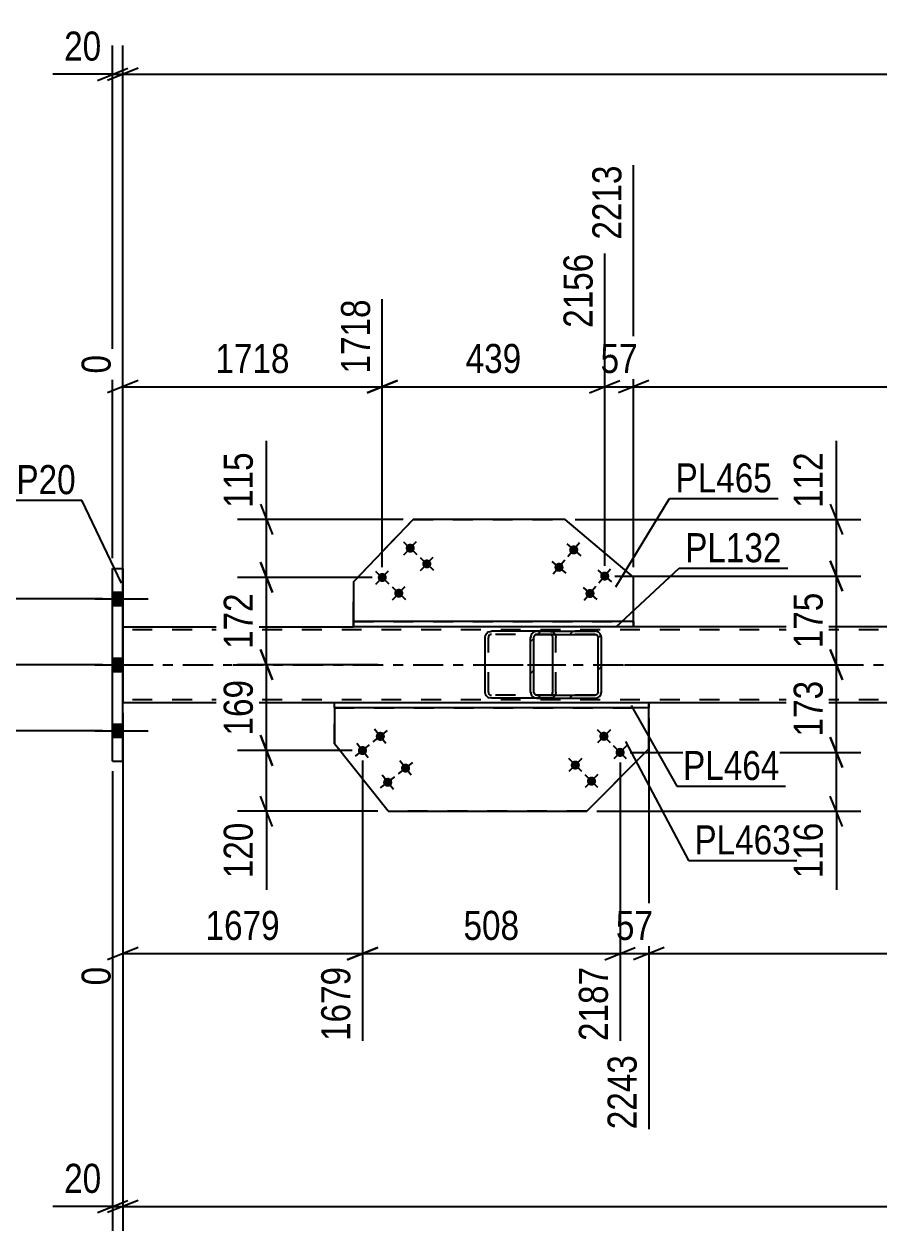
# Model space of a CAD drawing. Header units: millimetres. Extents: x 0 to 1189, y 0 to 841.
# Drawn here: x 122.8 to 207, y 292.4 to 411.3 of the extents above; entities that cross this region are included whole.
import ezdxf

# ---------------------------------------------------------------- set-up
doc = ezdxf.new("R2010")
doc.units = ezdxf.units.MM
doc.linetypes.add('DXK_LINE_DOT2', pattern=[3.9198, 1.9599, -1.9599])
doc.linetypes.add('DXK_LINE_DOT3', pattern=[5.9187, 2.979, -0.9799, 0.9799, -0.9799])
doc.styles.add('Arial Narrow', font='ARIALN.TTF', dxfattribs={"height": 0.2})

# ---------------------------------------------------------------- blocks, each defined once
blk = doc.blocks.new('Part-570348649-49682 - 49615')
at = {"color": 2, "linetype": 'Continuous'}
for p, q in [((184.36, 344.45), (153.37, 344.45)), ((153.37, 343.95), (153.37, 344.45)), ((184.36, 343.95), (153.37, 343.95)), ((184.36, 343.95), (184.36, 344.45)), ((184.36, 344.45), (184.36, 343.95))]:
    blk.add_line(p, q, dxfattribs=at)
at = {"color": 7, "linetype": 'DXK_LINE_DOT2'}
for p, q in [((153.37, 343.95), (153.37, 344.45)), ((184.36, 344.45), (184.36, 344.45)), ((184.36, 344.45), (184.36, 344.45)), ((184.36, 343.95), (184.36, 343.95)), ((184.36, 343.95), (184.36, 343.95))]:
    blk.add_line(p, q, dxfattribs=at)
blk = doc.blocks.new('Part-570348649-49623 - 49615')
at = {"linetype": 'Continuous'}
h = blk.add_hatch(dxfattribs=at)
h.set_pattern_fill('', scale=0.7, style=0, pattern_type=0)
h.set_pattern_definition([(45, (179.642, 351.1297), (-1.57154, 1.57154), [])])
h.paths.add_polyline_path([(179.69, 350.9), (179.64, 351.13), (179.5, 351.32), (179.3, 351.45), (179.06, 351.5), (173.34, 351.5), (173.1, 351.45), (172.9, 351.32), (172.76, 351.13), (172.71, 350.9), (172.71, 345.5), (172.76, 345.27), (172.9, 345.08), (173.1, 344.95), (173.34, 344.9), (179.06, 344.9), (179.3, 344.95), (179.5, 345.08), (179.64, 345.27), (179.69, 345.5)])
h.paths.add_polyline_path([(179.35, 345.39), (179.28, 345.29), (179.18, 345.22), (179.06, 345.2), (173.34, 345.2), (173.22, 345.22), (173.12, 345.29), (173.05, 345.39), (173.03, 345.5), (173.03, 350.9), (173.05, 351.01), (173.12, 351.11), (173.22, 351.18), (173.34, 351.2), (179.06, 351.2), (179.18, 351.18), (179.28, 351.11), (179.35, 351.01), (179.37, 350.9), (179.37, 345.5)])
at = {"color": 2, "linetype": 'Continuous'}
for p, q in [((168.23, 350.9), (168.28, 351.13)), ((168.23, 345.5), (168.23, 350.9)), ((168.62, 351.45), (168.86, 351.5)), ((173.34, 351.5), (168.86, 351.5)), ((172.76, 351.13), (172.71, 350.9)), ((172.71, 345.5), (172.71, 350.9)), ((173.03, 350.9), (173.05, 351.01)), ((173.03, 345.5), (173.03, 350.9)), ((173.05, 351.01), (173.12, 351.11)), ((173.34, 351.5), (173.1, 351.45)), ((173.12, 351.11), (173.22, 351.18)), ((173.22, 351.18), (173.34, 351.2)), ((173.34, 351.5), (179.06, 351.5)), ((173.34, 351.2), (179.06, 351.2)), ((174.7, 351.18), (174.57, 351.2)), ((174.8, 351.11), (174.7, 351.18)), ((174.87, 351.01), (174.8, 351.11)), ((174.89, 350.9), (174.87, 351.01)), ((174.89, 345.5), (174.89, 350.9)), ((179.3, 351.45), (179.06, 351.5)), ((179.06, 351.2), (179.18, 351.18)), ((179.18, 351.18), (179.28, 351.11)), ((179.28, 351.11), (179.35, 351.01)), ((179.35, 351.01), (179.37, 350.9)), ((179.37, 345.5), (179.37, 350.9)), ((179.69, 350.9), (179.64, 351.13)), ((179.69, 345.5), (179.69, 350.9)), ((168.28, 345.27), (168.23, 345.5)), ((168.86, 344.9), (168.62, 344.95)), ((172.71, 345.5), (172.76, 345.27)), ((173.05, 345.39), (173.03, 345.5)), ((173.12, 345.29), (173.05, 345.39)), ((173.1, 344.95), (173.34, 344.9)), ((173.22, 345.22), (173.12, 345.29)), ((173.34, 345.2), (173.22, 345.22)), ((173.34, 345.2), (179.06, 345.2)), ((174.57, 345.2), (174.7, 345.22)), ((174.7, 345.22), (174.8, 345.29)), ((174.8, 345.29), (174.87, 345.39)), ((174.87, 345.39), (174.89, 345.5)), ((179.18, 345.22), (179.06, 345.2)), ((179.06, 344.9), (179.3, 344.95)), ((179.28, 345.29), (179.18, 345.22)), ((179.35, 345.39), (179.28, 345.29)), ((179.37, 345.5), (179.35, 345.39)), ((179.64, 345.27), (179.69, 345.5)), ((173.34, 344.9), (168.86, 344.9)), ((173.34, 344.9), (179.06, 344.9))]:
    blk.add_line(p, q, dxfattribs=at)
at = {"color": 7, "linetype": 'DXK_LINE_DOT2'}
for p, q in [((168.57, 351.01), (168.55, 350.9)), ((168.55, 345.5), (168.55, 350.9)), ((168.64, 351.11), (168.57, 351.01)), ((168.74, 351.18), (168.64, 351.11)), ((168.86, 351.2), (168.74, 351.18)), ((179.06, 351.2), (168.86, 351.2)), ((179.06, 351.5), (173.34, 351.5)), ((174.57, 351.5), (174.82, 351.45)), ((175.16, 351.13), (175.21, 350.9)), ((175.21, 345.5), (175.21, 350.9)), ((168.55, 345.5), (168.57, 345.39)), ((168.57, 345.39), (168.64, 345.29)), ((168.64, 345.29), (168.74, 345.22)), ((168.74, 345.22), (168.86, 345.2)), ((179.06, 345.2), (168.86, 345.2)), ((174.82, 344.95), (174.57, 344.9)), ((175.21, 345.5), (175.16, 345.27)), ((174.57, 344.9), (173.34, 344.9)), ((174.57, 344.9), (179.06, 344.9))]:
    blk.add_line(p, q, dxfattribs=at)
at = {"color": 7, "linetype": 'DXK_LINE_DOT3'}
blk.add_line((168.46, 348.2), (176.2, 348.2), dxfattribs=at)
at = {"color": 2, "linetype": 'Continuous'}
for centre, start, end in [((168.84, 350.88), 110.9282, 155.8647), ((173.32, 350.88), 110.9291, 155.8657), ((179.08, 350.88), 24.1343, 69.0709), ((168.84, 345.52), 204.1353, 249.0718), ((173.32, 345.52), 204.1343, 249.0709), ((179.08, 345.52), 290.9291, 335.8657)]:
    blk.add_arc(centre, 0.618, start, end, dxfattribs=at)
at = {"color": 7, "linetype": 'DXK_LINE_DOT2'}
for centre, start, end in [((174.6, 350.88), 24.1353, 69.0718), ((174.6, 345.52), 290.9282, 335.8647)]:
    blk.add_arc(centre, 0.618, start, end, dxfattribs=at)
blk = doc.blocks.new('Part-570348649-49631 - 49615')
at = {"color": 2, "linetype": 'Continuous'}
for p, q in [((132.52, 351.95), (143.27, 351.95)), ((132.52, 351.9), (132.52, 351.95)), ((132.52, 351.77), (132.52, 351.9)), ((132.52, 351.58), (132.52, 351.77)), ((132.52, 351.58), (132.52, 344.82)), ((143.37, 351.95), (155.27, 351.95)), ((261.69, 351.95), (182.86, 351.95)), ((132.52, 344.63), (132.52, 344.82)), ((132.52, 344.5), (132.52, 344.63)), ((132.52, 344.45), (132.52, 344.5)), ((143.27, 344.45), (132.52, 344.45)), ((153.37, 344.45), (143.37, 344.45)), ((261.39, 344.45), (184.36, 344.45))]:
    blk.add_line(p, q, dxfattribs=at)
at = {"color": 7, "linetype": 'DXK_LINE_DOT2'}
for p, q in [((132.52, 351.95), (132.52, 351.95)), ((132.52, 351.95), (132.52, 351.9)), ((132.52, 351.9), (132.52, 351.77)), ((132.52, 351.77), (132.52, 351.58)), ((143.27, 351.65), (132.52, 351.65)), ((132.52, 351.63), (132.52, 351.65)), ((132.52, 351.63), (132.52, 351.65)), ((132.52, 351.58), (132.52, 351.63)), ((132.52, 351.46), (132.52, 351.63)), ((132.52, 344.77), (132.52, 351.58)), ((132.52, 351.56), (132.52, 351.58)), ((132.52, 351.46), (132.52, 351.56)), ((132.52, 351.46), (132.52, 344.94)), ((132.52, 351.46), (132.52, 344.94)), ((975.29, 351.65), (143.37, 351.65)), ((182.86, 351.95), (155.27, 351.95)), ((132.52, 344.94), (132.52, 344.84)), ((132.52, 344.84), (132.52, 344.94)), ((132.52, 344.84), (132.52, 344.77)), ((132.52, 344.77), (132.52, 344.84)), ((132.52, 344.77), (132.52, 344.75)), ((132.52, 344.75), (132.52, 344.77)), ((132.52, 344.77), (132.52, 344.63)), ((143.27, 344.75), (132.52, 344.75)), ((132.52, 344.63), (132.52, 344.5)), ((132.52, 344.5), (132.52, 344.45)), ((132.52, 344.45), (132.52, 344.45)), ((975.29, 344.75), (143.37, 344.75)), ((184.36, 344.45), (153.37, 344.45))]:
    blk.add_line(p, q, dxfattribs=at)
at = {"color": 7, "linetype": 'DXK_LINE_DOT3'}
for p, q in [((132.52, 348.2), (143.27, 348.2)), ((143.37, 348.2), (975.29, 348.2))]:
    blk.add_line(p, q, dxfattribs=at)
blk = doc.blocks.new('Part-570348649-49635 - 49615')
at = {"color": 2, "linetype": 'Continuous'}
for p, q in [((131.52, 357.7), (132.52, 357.7)), ((131.52, 338.7), (131.52, 357.7)), ((132.52, 338.7), (132.52, 357.7)), ((132.52, 357.7), (132.52, 351.95)), ((132.52, 338.7), (132.52, 344.45)), ((131.52, 338.7), (132.52, 338.7))]:
    blk.add_line(p, q, dxfattribs=at)
at = {"color": 7, "linetype": 'DXK_LINE_DOT2'}
for p, q in [((131.52, 338.7), (131.52, 357.7)), ((132.52, 351.95), (132.52, 344.45))]:
    blk.add_line(p, q, dxfattribs=at)
blk = doc.blocks.new('Part-570348649-49798 - 49615')
at = {"color": 2, "linetype": 'Continuous'}
for p, q in [((161.14, 362.53), (155.27, 356.39)), ((176.12, 362.53), (161.14, 362.53)), ((161.14, 362.53), (161.14, 362.53)), ((182.86, 356.83), (176.12, 362.53)), ((155.27, 356.39), (155.27, 352.45)), ((155.27, 356.39), (155.27, 356.39)), ((182.86, 352.45), (182.86, 356.83))]:
    blk.add_line(p, q, dxfattribs=at)
at = {"color": 7, "linetype": 'DXK_LINE_DOT2'}
for p, q in [((155.27, 356.39), (161.14, 362.53)), ((161.14, 362.53), (176.12, 362.53)), ((155.27, 352.45), (155.27, 356.39)), ((182.86, 352.45), (182.86, 356.83)), ((155.27, 352.45), (182.86, 352.45)), ((155.27, 352.45), (155.27, 352.45)), ((182.86, 352.45), (155.27, 352.45)), ((182.86, 352.45), (182.86, 352.45))]:
    blk.add_line(p, q, dxfattribs=at)
blk = doc.blocks.new('Bolt-570348649-49802 - 49615')
at = {"linetype": 'Continuous'}
for points in [[(132.52, 354.05), (132.52, 355.35), (131.52, 355.35), (131.52, 354.05)], [(132.52, 354.05), (132.52, 355.35), (131.52, 355.35), (131.52, 354.05)], [(132.52, 354.05), (132.52, 355.35), (131.52, 355.35), (131.52, 354.05)], [(132.52, 347.55), (132.52, 348.85), (131.52, 348.85), (131.52, 347.55)], [(132.52, 347.55), (132.52, 348.85), (131.52, 348.85), (131.52, 347.55)], [(132.52, 341.05), (132.52, 342.35), (131.52, 342.35), (131.52, 341.05)], [(132.52, 341.05), (132.52, 342.35), (131.52, 342.35), (131.52, 341.05)], [(132.52, 341.05), (132.52, 342.35), (131.52, 342.35), (131.52, 341.05)]]:
    blk.add_hatch(color=1, dxfattribs=at).paths.add_polyline_path(points)
at = {"color": 1, "linetype": 'Continuous'}
for p, q in [((129.77, 354.7), (135.02, 354.7)), ((129.77, 354.7), (135.02, 354.7)), ((129.77, 354.7), (135.02, 354.7)), ((131.52, 355.35), (132.52, 355.35)), ((131.52, 355.35), (132.52, 355.35)), ((131.52, 355.35), (132.52, 355.35)), ((131.52, 354.05), (132.52, 354.05)), ((131.52, 354.05), (132.52, 354.05)), ((131.52, 354.05), (132.52, 354.05)), ((131.52, 348.85), (132.52, 348.85)), ((131.52, 348.85), (132.52, 348.85)), ((129.77, 348.2), (135.02, 348.2)), ((129.77, 348.2), (135.02, 348.2)), ((131.52, 347.55), (132.52, 347.55)), ((131.52, 347.55), (132.52, 347.55)), ((129.77, 341.7), (135.02, 341.7)), ((129.77, 341.7), (135.02, 341.7)), ((129.77, 341.7), (135.02, 341.7)), ((131.52, 342.35), (132.52, 342.35)), ((131.52, 342.35), (132.52, 342.35)), ((131.52, 342.35), (132.52, 342.35)), ((131.52, 341.05), (132.52, 341.05)), ((131.52, 341.05), (132.52, 341.05)), ((131.52, 341.05), (132.52, 341.05))]:
    blk.add_line(p, q, dxfattribs=at)
blk = doc.blocks.new('Part-570348649-49698 - 49615')
at = {"color": 2, "linetype": 'Continuous'}
for p, q in [((155.27, 351.95), (155.27, 352.45)), ((182.86, 352.45), (155.27, 352.45)), ((182.86, 351.95), (182.86, 352.45)), ((182.86, 352.45), (182.86, 351.95)), ((182.86, 351.95), (155.27, 351.95))]:
    blk.add_line(p, q, dxfattribs=at)
at = {"color": 7, "linetype": 'DXK_LINE_DOT2'}
for p, q in [((155.27, 352.45), (155.27, 351.95)), ((155.27, 352.45), (155.27, 352.45)), ((182.86, 352.45), (182.86, 352.45)), ((182.86, 352.45), (182.86, 352.45)), ((155.27, 351.95), (155.27, 351.95)), ((182.86, 351.95), (182.86, 351.95)), ((182.86, 351.95), (182.86, 351.95))]:
    blk.add_line(p, q, dxfattribs=at)
blk = doc.blocks.new('Part-570348649-49790 - 49615')
at = {"color": 2, "linetype": 'Continuous'}
for p, q in [((153.37, 343.95), (153.37, 340.42)), ((184.36, 339.93), (184.36, 343.95)), ((158.66, 333.76), (153.37, 340.42)), ((178.24, 333.76), (184.36, 339.93)), ((184.36, 339.93), (184.36, 339.93)), ((158.66, 333.76), (178.24, 333.76)), ((178.24, 333.76), (178.24, 333.76))]:
    blk.add_line(p, q, dxfattribs=at)
at = {"color": 7, "linetype": 'DXK_LINE_DOT2'}
for p, q in [((184.36, 343.95), (153.37, 343.95)), ((153.37, 343.95), (153.37, 343.95)), ((153.37, 343.95), (184.36, 343.95)), ((153.37, 340.42), (153.37, 343.95)), ((184.36, 343.95), (184.36, 343.95)), ((184.36, 339.93), (184.36, 343.95)), ((184.36, 339.93), (178.24, 333.76)), ((178.24, 333.76), (158.66, 333.76))]:
    blk.add_line(p, q, dxfattribs=at)
blk = doc.blocks.new('Bolt-570348649-49874 - 49615')
at = {"linetype": 'Continuous'}
for points in [[(158.18, 340.79), (158.1, 340.74), (158.02, 340.71), (157.92, 340.7), (157.83, 340.7), (157.74, 340.73), (157.65, 340.77), (157.58, 340.83), (157.52, 340.91), (157.48, 340.99), (157.46, 341.08), (157.45, 341.17), (157.47, 341.27), (157.5, 341.35), (157.56, 341.43), (157.62, 341.5), (157.7, 341.55), (157.79, 341.58), (157.88, 341.6), (157.98, 341.59), (158.07, 341.57), (158.15, 341.52), (158.22, 341.46), (158.28, 341.39), (158.32, 341.3), (158.35, 341.21), (158.35, 341.12), (158.34, 341.03), (158.3, 340.94), (158.25, 340.86)], [(156.42, 339.4), (156.34, 339.34), (156.25, 339.31), (156.16, 339.3), (156.07, 339.3), (155.98, 339.33), (155.89, 339.37), (155.82, 339.43), (155.76, 339.51), (155.72, 339.59), (155.7, 339.68), (155.69, 339.78), (155.71, 339.87), (155.74, 339.96), (155.79, 340.03), (155.86, 340.1), (155.94, 340.15), (156.03, 340.18), (156.12, 340.2), (156.22, 340.19), (156.31, 340.17), (156.39, 340.12), (156.46, 340.06), (156.52, 339.99), (156.56, 339.9), (156.59, 339.81), (156.59, 339.72), (156.57, 339.63), (156.54, 339.54), (156.49, 339.46)], [(160.67, 337.66), (160.59, 337.61), (160.5, 337.58), (160.41, 337.57), (160.32, 337.57), (160.23, 337.6), (160.14, 337.64), (160.07, 337.7), (160.01, 337.77), (159.97, 337.86), (159.95, 337.95), (159.94, 338.04), (159.96, 338.14), (159.99, 338.22), (160.04, 338.3), (160.11, 338.37), (160.19, 338.42), (160.28, 338.45), (160.37, 338.46), (160.47, 338.46), (160.56, 338.43), (160.64, 338.39), (160.71, 338.33), (160.77, 338.26), (160.81, 338.17), (160.84, 338.08), (160.84, 337.99), (160.82, 337.89), (160.79, 337.81), (160.74, 337.73)], [(158.91, 336.26), (158.83, 336.21), (158.74, 336.18), (158.65, 336.17), (158.55, 336.17), (158.46, 336.2), (158.38, 336.24), (158.31, 336.3), (158.25, 336.37), (158.21, 336.46), (158.18, 336.55), (158.18, 336.64), (158.2, 336.74), (158.23, 336.82), (158.28, 336.9), (158.35, 336.97), (158.43, 337.02), (158.52, 337.05), (158.61, 337.06), (158.7, 337.06), (158.79, 337.03), (158.88, 336.99), (158.95, 336.93), (159.01, 336.86), (159.05, 336.77), (159.07, 336.68), (159.08, 336.59), (159.06, 336.49), (159.03, 336.41), (158.98, 336.33)]]:
    blk.add_hatch(color=1, dxfattribs=at).paths.add_polyline_path(points)
at = {"color": 1, "linetype": 'Continuous'}
for p, q in [((157.2, 340.59), (158.61, 341.71)), ((158.46, 340.44), (157.34, 341.85)), ((155.44, 339.19), (156.85, 340.31)), ((156.7, 339.04), (155.58, 340.45)), ((159.69, 337.45), (161.1, 338.57)), ((160.95, 337.31), (159.83, 338.72)), ((157.92, 336.06), (159.33, 337.17)), ((159.19, 335.91), (158.07, 337.32))]:
    blk.add_line(p, q, dxfattribs=at)
blk = doc.blocks.new('Bolt-570348649-49875 - 49615')
at = {"linetype": 'Continuous'}
for points in [[(179.62, 340.83), (179.56, 340.9), (179.52, 340.99), (179.49, 341.08), (179.49, 341.17), (179.5, 341.27), (179.54, 341.35), (179.59, 341.43), (179.65, 341.5), (179.73, 341.55), (179.82, 341.59), (179.91, 341.6), (180.01, 341.6), (180.1, 341.57), (180.18, 341.53), (180.25, 341.47), (180.31, 341.4), (180.36, 341.31), (180.38, 341.22), (180.39, 341.13), (180.37, 341.04), (180.34, 340.95), (180.29, 340.87), (180.22, 340.8), (180.14, 340.75), (180.05, 340.72), (179.96, 340.7), (179.87, 340.71), (179.78, 340.73), (179.69, 340.77)], [(181.22, 339.25), (181.16, 339.32), (181.11, 339.4), (181.09, 339.49), (181.08, 339.59), (181.1, 339.68), (181.13, 339.77), (181.18, 339.85), (181.25, 339.91), (181.33, 339.97), (181.42, 340), (181.51, 340.02), (181.6, 340.01), (181.69, 339.99), (181.78, 339.94), (181.85, 339.89), (181.91, 339.81), (181.95, 339.73), (181.98, 339.64), (181.98, 339.54), (181.97, 339.45), (181.94, 339.36), (181.88, 339.28), (181.82, 339.22), (181.74, 339.17), (181.65, 339.13), (181.56, 339.12), (181.46, 339.12), (181.37, 339.15), (181.29, 339.19)], [(176.8, 337.99), (176.74, 338.07), (176.7, 338.15), (176.67, 338.24), (176.67, 338.33), (176.68, 338.43), (176.72, 338.52), (176.77, 338.59), (176.83, 338.66), (176.91, 338.71), (177, 338.75), (177.09, 338.76), (177.19, 338.76), (177.28, 338.73), (177.36, 338.69), (177.44, 338.63), (177.5, 338.56), (177.54, 338.48), (177.56, 338.38), (177.57, 338.29), (177.55, 338.2), (177.52, 338.11), (177.47, 338.03), (177.4, 337.96), (177.32, 337.91), (177.24, 337.88), (177.14, 337.86), (177.05, 337.87), (176.96, 337.89), (176.87, 337.93)], [(178.4, 336.41), (178.34, 336.48), (178.3, 336.56), (178.27, 336.66), (178.27, 336.75), (178.28, 336.84), (178.31, 336.93), (178.36, 337.01), (178.43, 337.08), (178.51, 337.13), (178.6, 337.16), (178.69, 337.18), (178.78, 337.17), (178.87, 337.15), (178.96, 337.11), (179.03, 337.05), (179.09, 336.97), (179.13, 336.89), (179.16, 336.8), (179.16, 336.71), (179.15, 336.61), (179.12, 336.52), (179.07, 336.45), (179, 336.38), (178.92, 336.33), (178.83, 336.29), (178.74, 336.28), (178.65, 336.28), (178.56, 336.31), (178.47, 336.35)]]:
    blk.add_hatch(color=1, dxfattribs=at).paths.add_polyline_path(points)
at = {"color": 1, "linetype": 'Continuous'}
for p, q in [((180.58, 340.52), (179.3, 341.79)), ((180.57, 341.79), (179.3, 340.51)), ((182.17, 338.93), (180.89, 340.2)), ((182.17, 340.2), (180.9, 338.93)), ((177.76, 337.68), (176.48, 338.95)), ((177.75, 338.95), (176.48, 337.67)), ((179.35, 337.37), (178.08, 336.09)), ((179.35, 336.09), (178.08, 337.36))]:
    blk.add_line(p, q, dxfattribs=at)
blk = doc.blocks.new('Bolt-570348649-49893 - 49615')
at = {"linetype": 'Continuous'}
for points in [[(177.31, 359.24), (177.24, 359.17), (177.16, 359.12), (177.07, 359.09), (176.98, 359.08), (176.88, 359.08), (176.79, 359.11), (176.71, 359.15), (176.64, 359.22), (176.58, 359.29), (176.54, 359.37), (176.52, 359.47), (176.51, 359.56), (176.53, 359.65), (176.57, 359.74), (176.62, 359.82), (176.69, 359.88), (176.77, 359.93), (176.85, 359.96), (176.95, 359.98), (177.04, 359.97), (177.13, 359.94), (177.22, 359.9), (177.29, 359.84), (177.34, 359.76), (177.39, 359.68), (177.41, 359.59), (177.41, 359.49), (177.39, 359.4), (177.36, 359.31)], [(175.85, 357.52), (175.78, 357.45), (175.7, 357.4), (175.62, 357.37), (175.52, 357.36), (175.43, 357.37), (175.34, 357.39), (175.26, 357.44), (175.18, 357.5), (175.13, 357.57), (175.09, 357.66), (175.06, 357.75), (175.06, 357.84), (175.08, 357.94), (175.11, 358.02), (175.17, 358.1), (175.23, 358.16), (175.31, 358.21), (175.4, 358.25), (175.49, 358.26), (175.59, 358.25), (175.68, 358.23), (175.76, 358.18), (175.83, 358.12), (175.89, 358.05), (175.93, 357.96), (175.95, 357.87), (175.96, 357.78), (175.94, 357.68), (175.91, 357.6)], [(180.36, 356.65), (180.29, 356.59), (180.21, 356.54), (180.12, 356.51), (180.03, 356.49), (179.94, 356.5), (179.85, 356.53), (179.76, 356.57), (179.69, 356.63), (179.63, 356.71), (179.59, 356.79), (179.57, 356.88), (179.57, 356.98), (179.58, 357.07), (179.62, 357.16), (179.67, 357.23), (179.74, 357.3), (179.82, 357.35), (179.91, 357.38), (180, 357.39), (180.1, 357.39), (180.19, 357.36), (180.27, 357.32), (180.34, 357.25), (180.4, 357.18), (180.44, 357.1), (180.46, 357), (180.46, 356.91), (180.45, 356.82), (180.41, 356.73)], [(178.91, 354.93), (178.84, 354.87), (178.76, 354.82), (178.67, 354.79), (178.58, 354.78), (178.48, 354.78), (178.39, 354.81), (178.31, 354.85), (178.24, 354.91), (178.18, 354.99), (178.14, 355.07), (178.12, 355.16), (178.11, 355.26), (178.13, 355.35), (178.17, 355.44), (178.22, 355.52), (178.29, 355.58), (178.37, 355.63), (178.46, 355.66), (178.55, 355.68), (178.64, 355.67), (178.73, 355.64), (178.82, 355.6), (178.89, 355.54), (178.94, 355.46), (178.99, 355.38), (179.01, 355.29), (179.01, 355.19), (178.99, 355.1), (178.96, 355.01)]]:
    blk.add_hatch(color=1, dxfattribs=at).paths.add_polyline_path(points)
at = {"color": 1, "linetype": 'Continuous'}
for p, q in [((176.27, 360.11), (177.65, 358.95)), ((177.54, 360.21), (176.38, 358.84)), ((174.82, 358.39), (176.2, 357.23)), ((176.09, 358.5), (174.93, 357.12)), ((179.33, 357.52), (180.7, 356.36)), ((180.6, 357.63), (179.43, 356.26)), ((177.88, 355.81), (179.25, 354.64)), ((179.14, 355.91), (177.98, 354.54))]:
    blk.add_line(p, q, dxfattribs=at)
blk = doc.blocks.new('Bolt-570348649-49894 - 49615')
at = {"linetype": 'Continuous'}
for points in [[(161.16, 360.02, -1), (160.54, 359.37, -1)], [(162.79, 358.47, -1), (162.17, 357.82, -1)], [(158.4, 357.13, -1), (157.78, 356.48, -1)], [(160.03, 355.58, -1), (159.41, 354.93, -1)]]:
    blk.add_hatch(color=1, dxfattribs=at).paths.add_polyline_path(points)
at = {"color": 1, "linetype": 'Continuous'}
for p, q in [((160.2, 360.32), (161.5, 359.08)), ((160.23, 359.05), (161.47, 360.35)), ((161.83, 358.77), (163.13, 357.52)), ((161.86, 357.49), (163.1, 358.8)), ((157.44, 357.43), (158.74, 356.18)), ((157.47, 356.15), (158.71, 357.46)), ((159.07, 355.87), (160.37, 354.63)), ((159.1, 354.6), (160.34, 355.9))]:
    blk.add_line(p, q, dxfattribs=at)
blk = doc.blocks.new('StraightDimension-570348649-53683 - 49615')
at = {"color": 7, "linetype": 'Continuous'}
for p, q in [((184.36, 342.95), (184.36, 302.42)), ((264.22, 338.57), (264.22, 311.12)), ((185.86, 320.33), (182.86, 319.13)), ((262.72, 319.13), (265.72, 320.33)), ((184.36, 319.73), (264.22, 319.73))]:
    blk.add_line(p, q, dxfattribs=at)
at = {"color": 0}
blk.add_wipeout([(228.55, 320.48), (228.55, 324.68), (220.03, 324.68), (220.03, 320.48)], dxfattribs=at)
at = {"color": 3, "style": 'Arial Narrow'}
blk.add_text('1597', height=2.863, dxfattribs=at).set_placement((220.63, 321.08))
at = {"color": 0, "linetype": 'Continuous'}
blk.add_wipeout([(263.62, 319.03), (259.42, 319.03), (259.42, 310.52), (263.62, 310.52)], dxfattribs=at)
at = {"color": 3, "linetype": 'Continuous', "style": 'Arial Narrow'}
blk.add_text('3840', height=2.863, rotation=90.0002, dxfattribs=at).set_placement((263.02, 311.12))
blk = doc.blocks.new('StraightDimension-570348649-54213 - 49615')
at = {"color": 7, "linetype": 'Continuous'}
for p, q in [((131.52, 358.7), (131.52, 409.25)), ((132.52, 358.7), (132.52, 409.25)), ((130.02, 405.8), (133.02, 407)), ((134.02, 407), (131.02, 405.8)), ((131.52, 406.4), (125.61, 406.4)), ((131.52, 406.4), (125.61, 406.4)), ((131.52, 406.4), (132.52, 406.4))]:
    blk.add_line(p, q, dxfattribs=at)
at = {"color": 0}
blk.add_wipeout([(131, 407.15), (131, 411.35), (126.14, 411.35), (126.14, 407.15)], dxfattribs=at)
at = {"color": 3, "style": 'Arial Narrow'}
blk.add_text('20', height=2.863, dxfattribs=at).set_placement((126.74, 407.75))
blk = doc.blocks.new('StraightDimension-570348649-50129 - 49615')
at = {"color": 7, "linetype": 'Continuous'}
for p, q in [((120.92, 354.7), (120.92, 362.43)), ((120.92, 354.7), (120.92, 362.43)), ((120.32, 356.2), (121.52, 353.2)), ((130.52, 354.7), (118.07, 354.7)), ((120.92, 348.2), (120.92, 354.7)), ((121.52, 346.7), (120.32, 349.7)), ((130.52, 348.2), (118.07, 348.2))]:
    blk.add_line(p, q, dxfattribs=at)
at = {"color": 0}
blk.add_wipeout([(120.17, 361.91), (115.97, 361.91), (115.97, 355.23), (120.17, 355.23)], dxfattribs=at)
at = {"color": 3, "style": 'Arial Narrow'}
blk.add_text('130', height=2.863, rotation=90.0002, dxfattribs=at).set_placement((119.57, 355.83))
blk = doc.blocks.new('StraightDimension-570348649-50130 - 49615')
at = {"color": 7, "linetype": 'Continuous'}
for p, q in [((120.32, 349.7), (121.52, 346.7)), ((130.52, 348.2), (118.07, 348.2)), ((120.92, 341.7), (120.92, 348.2)), ((121.52, 340.2), (120.32, 343.2)), ((130.52, 341.7), (118.07, 341.7)), ((120.92, 341.7), (120.92, 333.97)), ((120.92, 341.7), (120.92, 333.97))]:
    blk.add_line(p, q, dxfattribs=at)
at = {"color": 0}
blk.add_wipeout([(120.17, 341.18), (115.97, 341.18), (115.97, 334.49), (120.17, 334.49)], dxfattribs=at)
at = {"color": 3, "style": 'Arial Narrow'}
blk.add_text('130', height=2.863, rotation=90.0002, dxfattribs=at).set_placement((119.57, 335.09))
blk = doc.blocks.new('StraightDimension-570348649-64441 - 49615')
at = {"color": 7, "linetype": 'Continuous'}
for p, q in [((202.25, 358.44), (203.45, 355.44)), ((181.02, 356.94), (205.25, 356.94)), ((202.85, 348.2), (202.85, 356.94)), ((203.45, 346.7), (202.25, 349.7)), ((181.97, 348.2), (205.25, 348.2))]:
    blk.add_line(p, q, dxfattribs=at)
at = {"color": 0}
blk.add_wipeout([(202.1, 355.91), (197.9, 355.91), (197.9, 349.23), (202.1, 349.23)], dxfattribs=at)
at = {"color": 3, "style": 'Arial Narrow'}
blk.add_text('175', height=2.863, rotation=90.0002, dxfattribs=at).set_placement((201.5, 349.83))
blk = doc.blocks.new('StraightDimension-570348649-51370 - 49615')
at = {"color": 7, "linetype": 'Continuous'}
for p, q in [((182.86, 357.83), (182.86, 397.43)), ((184.36, 376.21), (181.36, 375.01)), ((182.86, 375.61), (264.54, 375.61))]:
    blk.add_line(p, q, dxfattribs=at)
blk = doc.blocks.new('StraightDimension-570348649-51371 - 49615')
at = {"color": 7, "linetype": 'Continuous'}
for p, q in [((182.86, 357.83), (182.86, 397.43)), ((180.02, 357.94), (180.02, 388.73)), ((178.52, 375.01), (181.52, 376.21)), ((184.36, 376.21), (181.36, 375.01)), ((180.02, 375.61), (182.86, 375.61))]:
    blk.add_line(p, q, dxfattribs=at)
at = {"color": 0, "linetype": 'Continuous'}
blk.add_wipeout([(182.26, 398.03), (178.06, 398.03), (178.06, 389.51), (182.26, 389.51)], dxfattribs=at)
at = {"color": 3, "linetype": 'Continuous', "style": 'Arial Narrow'}
blk.add_text('2213', height=2.863, rotation=90.0002, dxfattribs=at).set_placement((181.66, 390.11))
at = {"color": 0}
blk.add_wipeout([(183.87, 376.36), (183.87, 380.56), (179.01, 380.56), (179.01, 376.36)], dxfattribs=at)
at = {"color": 3, "style": 'Arial Narrow'}
blk.add_text('57', height=2.863, dxfattribs=at).set_placement((179.61, 376.96))
blk = doc.blocks.new('StraightDimension-570348649-51372 - 49615')
at = {"color": 7, "linetype": 'Continuous'}
for p, q in [((180.02, 357.94), (180.02, 388.73)), ((158.09, 357.81), (158.09, 384.23)), ((159.59, 376.21), (156.59, 375.01)), ((178.52, 375.01), (181.52, 376.21)), ((158.09, 375.61), (180.02, 375.61))]:
    blk.add_line(p, q, dxfattribs=at)
at = {"color": 0, "linetype": 'Continuous'}
blk.add_wipeout([(179.42, 389.33), (175.22, 389.33), (175.22, 380.81), (179.42, 380.81)], dxfattribs=at)
at = {"color": 0}
blk.add_wipeout([(172.4, 376.36), (172.4, 380.56), (165.71, 380.56), (165.71, 376.36)], dxfattribs=at)
at = {"color": 3, "linetype": 'Continuous', "style": 'Arial Narrow'}
blk.add_text('2156', height=2.863, rotation=90.0002, dxfattribs=at).set_placement((178.82, 381.41))
at = {"color": 3, "style": 'Arial Narrow'}
blk.add_text('439', height=2.863, dxfattribs=at).set_placement((166.31, 376.96))
blk = doc.blocks.new('StraightDimension-570348649-51373 - 49615')
at = {"color": 7, "linetype": 'Continuous'}
for p, q in [((158.09, 357.81), (158.09, 384.23)), ((132.52, 352.95), (132.52, 378.74)), ((134.02, 376.21), (131.02, 375.01)), ((156.59, 375.01), (159.59, 376.21)), ((132.52, 375.61), (158.09, 375.61))]:
    blk.add_line(p, q, dxfattribs=at)
at = {"color": 0}
blk.add_wipeout([(149.56, 376.36), (149.56, 380.56), (141.05, 380.56), (141.05, 376.36)], dxfattribs=at)
at = {"color": 3, "style": 'Arial Narrow'}
blk.add_text('1718', height=2.863, dxfattribs=at).set_placement((141.65, 376.96))
at = {"color": 0, "linetype": 'Continuous'}
for points in [[(157.49, 384.83), (153.29, 384.83), (153.29, 376.31), (157.49, 376.31)], [(131.92, 379.34), (127.72, 379.34), (127.72, 376.31), (131.92, 376.31)]]:
    blk.add_wipeout(points, dxfattribs=at)
at = {"color": 3, "linetype": 'Continuous', "style": 'Arial Narrow'}
for s, height, p in [('1718', 2.863, (156.89, 376.91)), ('0', 2.86, (131.32, 376.91))]:
    blk.add_text(s, height=height, rotation=90.0002, dxfattribs=at).set_placement(p)
blk = doc.blocks.new('StraightDimension-570348649-63482 - 49615')
at = {"color": 7, "linetype": 'Continuous'}
for p, q in [((146.08, 341.25), (147.28, 338.25)), ((155.14, 339.75), (143.83, 339.75)), ((146.68, 333.76), (146.68, 339.75)), ((147.28, 332.26), (146.08, 335.26)), ((157.66, 333.76), (143.83, 333.76)), ((146.68, 333.76), (146.68, 326.03)), ((146.68, 333.76), (146.68, 326.03))]:
    blk.add_line(p, q, dxfattribs=at)
at = {"color": 0}
blk.add_wipeout([(145.93, 333.24), (141.73, 333.24), (141.73, 326.56), (145.93, 326.56)], dxfattribs=at)
at = {"color": 3, "style": 'Arial Narrow'}
blk.add_text('120', height=2.863, rotation=90.0002, dxfattribs=at).set_placement((145.33, 327.16))
blk = doc.blocks.new('StraightDimension-570348649-53684 - 49615')
at = {"color": 7, "linetype": 'Continuous'}
for p, q in [((184.36, 342.95), (184.36, 302.42)), ((181.53, 338.57), (181.53, 311.12)), ((180.03, 319.13), (183.03, 320.33)), ((185.86, 320.33), (182.86, 319.13)), ((181.53, 319.73), (184.36, 319.73))]:
    blk.add_line(p, q, dxfattribs=at)
at = {"color": 0, "linetype": 'Continuous'}
blk.add_wipeout([(183.76, 310.33), (179.56, 310.33), (179.56, 301.82), (183.76, 301.82)], dxfattribs=at)
at = {"color": 3, "linetype": 'Continuous', "style": 'Arial Narrow'}
blk.add_text('2243', height=2.863, rotation=90.0002, dxfattribs=at).set_placement((183.16, 302.42))
at = {"color": 0}
blk.add_wipeout([(185.38, 320.48), (185.38, 324.68), (180.52, 324.68), (180.52, 320.48)], dxfattribs=at)
at = {"color": 3, "style": 'Arial Narrow'}
blk.add_text('57', height=2.863, dxfattribs=at).set_placement((181.12, 321.08))
blk = doc.blocks.new('StraightDimension-570348649-53685 - 49615')
at = {"color": 7, "linetype": 'Continuous'}
for p, q in [((156.14, 338.75), (156.14, 311.12)), ((181.53, 338.57), (181.53, 311.12)), ((157.64, 320.33), (154.64, 319.13)), ((180.03, 319.13), (183.03, 320.33)), ((156.14, 319.73), (181.53, 319.73))]:
    blk.add_line(p, q, dxfattribs=at)
at = {"color": 0}
blk.add_wipeout([(172.18, 320.48), (172.18, 324.68), (165.5, 324.68), (165.5, 320.48)], dxfattribs=at)
at = {"color": 3, "style": 'Arial Narrow'}
blk.add_text('508', height=2.863, dxfattribs=at).set_placement((166.1, 321.08))
at = {"color": 0, "linetype": 'Continuous'}
blk.add_wipeout([(180.93, 319.03), (176.73, 319.03), (176.73, 310.52), (180.93, 310.52)], dxfattribs=at)
at = {"color": 3, "linetype": 'Continuous', "style": 'Arial Narrow'}
blk.add_text('2187', height=2.863, rotation=90.0002, dxfattribs=at).set_placement((180.33, 311.12))
blk = doc.blocks.new('StraightDimension-570348649-53686 - 49615')
at = {"color": 7, "linetype": 'Continuous'}
for p, q in [((132.52, 343.45), (132.52, 316.6)), ((156.14, 338.75), (156.14, 311.12)), ((134.02, 320.33), (131.02, 319.13)), ((154.64, 319.13), (157.64, 320.33)), ((132.52, 319.73), (156.14, 319.73))]:
    blk.add_line(p, q, dxfattribs=at)
at = {"color": 0}
blk.add_wipeout([(148.59, 320.48), (148.59, 324.68), (140.08, 324.68), (140.08, 320.48)], dxfattribs=at)
at = {"color": 3, "style": 'Arial Narrow'}
blk.add_text('1679', height=2.863, dxfattribs=at).set_placement((140.68, 321.08))
at = {"color": 0, "linetype": 'Continuous'}
for points in [[(131.92, 319.03), (127.72, 319.03), (127.72, 316), (131.92, 316)], [(155.54, 319.03), (151.34, 319.03), (151.34, 310.52), (155.54, 310.52)]]:
    blk.add_wipeout(points, dxfattribs=at)
at = {"color": 3, "linetype": 'Continuous', "style": 'Arial Narrow'}
for s, height, p in [('0', 2.86, (131.32, 316.6)), ('1679', 2.863, (154.94, 311.12))]:
    blk.add_text(s, height=height, rotation=90.0002, dxfattribs=at).set_placement(p)
blk = doc.blocks.new('StraightDimension-570348649-54212 - 49615')
at = {"color": 7, "linetype": 'Continuous'}
for p, q in [((132.52, 358.7), (132.52, 409.25)), ((134.02, 407), (131.02, 405.8)), ((132.52, 406.4), (986.15, 406.4))]:
    blk.add_line(p, q, dxfattribs=at)
blk = doc.blocks.new('StraightDimension-570348649-54243 - 49615')
at = {"color": 7, "linetype": 'Continuous'}
for p, q in [((132.52, 337.7), (132.52, 292.4)), ((134.02, 295.4), (131.02, 294.2)), ((132.52, 294.8), (986.15, 294.8))]:
    blk.add_line(p, q, dxfattribs=at)
blk = doc.blocks.new('StraightDimension-570348649-54244 - 49615')
at = {"color": 7, "linetype": 'Continuous'}
for p, q in [((131.52, 337.7), (131.52, 292.4)), ((132.52, 337.7), (132.52, 292.4)), ((130.02, 294.2), (133.02, 295.4)), ((134.02, 295.4), (131.02, 294.2)), ((131.52, 294.8), (125.61, 294.8)), ((131.52, 294.8), (125.61, 294.8)), ((131.52, 294.8), (132.52, 294.8))]:
    blk.add_line(p, q, dxfattribs=at)
at = {"color": 0}
blk.add_wipeout([(131, 295.55), (131, 299.75), (126.14, 299.75), (126.14, 295.55)], dxfattribs=at)
at = {"color": 3, "style": 'Arial Narrow'}
blk.add_text('20', height=2.863, dxfattribs=at).set_placement((126.74, 296.15))
blk = doc.blocks.new('StraightDimension-570348649-63479 - 49615')
at = {"color": 7, "linetype": 'Continuous'}
for p, q in [((146.68, 362.53), (146.68, 370.27)), ((146.68, 362.53), (146.68, 370.27)), ((146.08, 364.03), (147.28, 361.03)), ((160.14, 362.53), (143.83, 362.53)), ((146.68, 356.81), (146.68, 362.53)), ((147.28, 355.31), (146.08, 358.31)), ((157.09, 356.81), (143.83, 356.81))]:
    blk.add_line(p, q, dxfattribs=at)
at = {"color": 0}
blk.add_wipeout([(145.93, 369.74), (141.73, 369.74), (141.73, 363.06), (145.93, 363.06)], dxfattribs=at)
at = {"color": 3, "style": 'Arial Narrow'}
blk.add_text('115', height=2.863, rotation=90.0002, dxfattribs=at).set_placement((145.33, 363.66))
blk = doc.blocks.new('StraightDimension-570348649-63480 - 49615')
at = {"color": 7, "linetype": 'Continuous'}
for p, q in [((146.08, 358.31), (147.28, 355.31)), ((157.09, 356.81), (143.83, 356.81)), ((146.68, 348.2), (146.68, 356.81)), ((147.28, 346.7), (146.08, 349.7)), ((157.66, 348.2), (143.83, 348.2))]:
    blk.add_line(p, q, dxfattribs=at)
at = {"color": 0}
blk.add_wipeout([(145.93, 355.85), (141.73, 355.85), (141.73, 349.16), (145.93, 349.16)], dxfattribs=at)
at = {"color": 3, "style": 'Arial Narrow'}
blk.add_text('172', height=2.863, rotation=90.0002, dxfattribs=at).set_placement((145.33, 349.76))
blk = doc.blocks.new('StraightDimension-570348649-63481 - 49615')
at = {"color": 7, "linetype": 'Continuous'}
for p, q in [((146.08, 349.7), (147.28, 346.7)), ((157.66, 348.2), (143.83, 348.2)), ((146.68, 339.75), (146.68, 348.2)), ((147.28, 338.25), (146.08, 341.25)), ((155.14, 339.75), (143.83, 339.75))]:
    blk.add_line(p, q, dxfattribs=at)
at = {"color": 0}
blk.add_wipeout([(145.93, 347.32), (141.73, 347.32), (141.73, 340.63), (145.93, 340.63)], dxfattribs=at)
at = {"color": 3, "style": 'Arial Narrow'}
blk.add_text('169', height=2.863, rotation=90.0002, dxfattribs=at).set_placement((145.33, 341.23))
blk = doc.blocks.new('StraightDimension-570348649-64440 - 49615')
at = {"color": 7, "linetype": 'Continuous'}
for p, q in [((202.85, 362.53), (202.85, 370.27)), ((202.85, 362.53), (202.85, 370.27)), ((202.25, 364.03), (203.45, 361.03)), ((177.12, 362.53), (205.25, 362.53)), ((202.85, 356.94), (202.85, 362.53)), ((203.45, 355.44), (202.25, 358.44)), ((181.02, 356.94), (205.25, 356.94))]:
    blk.add_line(p, q, dxfattribs=at)
at = {"color": 0}
blk.add_wipeout([(202.1, 369.74), (197.9, 369.74), (197.9, 363.06), (202.1, 363.06)], dxfattribs=at)
at = {"color": 3, "style": 'Arial Narrow'}
blk.add_text('112', height=2.863, rotation=90.0002, dxfattribs=at).set_placement((201.5, 363.66))
blk = doc.blocks.new('StraightDimension-570348649-64442 - 49615')
at = {"color": 7, "linetype": 'Continuous'}
for p, q in [((202.25, 349.7), (203.45, 346.7)), ((181.97, 348.2), (205.25, 348.2)), ((202.85, 339.57), (202.85, 348.2)), ((203.45, 338.07), (202.25, 341.07)), ((182.53, 339.57), (205.25, 339.57))]:
    blk.add_line(p, q, dxfattribs=at)
at = {"color": 0}
blk.add_wipeout([(202.1, 347.23), (197.9, 347.23), (197.9, 340.54), (202.1, 340.54)], dxfattribs=at)
at = {"color": 3, "style": 'Arial Narrow'}
blk.add_text('173', height=2.863, rotation=90.0002, dxfattribs=at).set_placement((201.5, 341.14))
blk = doc.blocks.new('StraightDimension-570348649-64443 - 49615')
at = {"color": 7, "linetype": 'Continuous'}
for p, q in [((202.25, 341.07), (203.45, 338.07)), ((182.53, 339.57), (205.25, 339.57)), ((202.85, 333.76), (202.85, 339.57)), ((203.45, 332.26), (202.25, 335.26)), ((179.24, 333.76), (205.25, 333.76)), ((202.85, 333.76), (202.85, 326.03)), ((202.85, 333.76), (202.85, 326.03))]:
    blk.add_line(p, q, dxfattribs=at)
at = {"color": 0}
blk.add_wipeout([(202.1, 333.24), (197.9, 333.24), (197.9, 326.56), (202.1, 326.56)], dxfattribs=at)
at = {"color": 3, "style": 'Arial Narrow'}
blk.add_text('116', height=2.863, rotation=90.0002, dxfattribs=at).set_placement((201.5, 327.16))
blk = doc.blocks.new('Mark-570348649-53895 - 49615')
at = {"color": 30, "linetype": 'Continuous'}
for p, q in [((181.16, 351.95), (187.35, 357.71)), ((187.35, 357.71), (198.06, 357.71))]:
    blk.add_line(p, q, dxfattribs=at)
at = {"color": 0}
blk.add_wipeout([(197.46, 358.31), (197.46, 361.31), (187.95, 361.31), (187.95, 358.31)], dxfattribs=at)
blk.add_wipeout([(197.46, 358.31), (197.46, 361.31), (187.95, 361.31), (187.95, 358.31)], dxfattribs=at)
at = {"color": 3, "style": 'Arial Narrow'}
blk.add_text('PL132', height=2.863, dxfattribs=at).set_placement((187.95, 358.31))
blk = doc.blocks.new('Mark-570348649-53943 - 49615')
at = {"color": 30, "linetype": 'Continuous'}
for p, q in [((181.1, 355.87), (186.4, 364.59)), ((186.4, 364.59), (197.1, 364.59))]:
    blk.add_line(p, q, dxfattribs=at)
at = {"color": 0}
blk.add_wipeout([(196.5, 365.19), (196.5, 368.19), (187, 368.19), (187, 365.19)], dxfattribs=at)
blk.add_wipeout([(196.5, 365.19), (196.5, 368.19), (187, 368.19), (187, 365.19)], dxfattribs=at)
at = {"color": 3, "style": 'Arial Narrow'}
blk.add_text('PL465', height=2.863, dxfattribs=at).set_placement((187, 365.19))
blk = doc.blocks.new('Mark-570348649-54166 - 49615')
at = {"color": 30, "linetype": 'Continuous'}
for p in [(119.25, 364.42), (132.39, 356.23)]:
    blk.add_line(p, (128.48, 364.42), dxfattribs=at)
at = {"color": 0}
blk.add_wipeout([(127.88, 365.02), (127.88, 368.02), (119.85, 368.02), (119.85, 365.02)], dxfattribs=at)
blk.add_wipeout([(127.88, 365.02), (127.88, 368.02), (119.85, 368.02), (119.85, 365.02)], dxfattribs=at)
at = {"color": 3, "style": 'Arial Narrow'}
blk.add_text('SP20', height=2.863, dxfattribs=at).set_placement((119.85, 365.02))
blk = doc.blocks.new('Mark-570348649-53871 - 49615')
at = {"color": 30, "linetype": 'Continuous'}
for p, q in [((182.63, 344.2), (187.14, 336.24)), ((187.14, 336.24), (197.85, 336.24))]:
    blk.add_line(p, q, dxfattribs=at)
at = {"color": 0}
blk.add_wipeout([(197.25, 336.84), (197.25, 339.84), (187.74, 339.84), (187.74, 336.84)], dxfattribs=at)
blk.add_wipeout([(197.25, 336.84), (197.25, 339.84), (187.74, 339.84), (187.74, 336.84)], dxfattribs=at)
at = {"color": 3, "style": 'Arial Narrow'}
blk.add_text('PL464', height=2.863, dxfattribs=at).set_placement((187.74, 336.84))
blk = doc.blocks.new('Mark-570348649-53919 - 49615')
at = {"color": 30, "linetype": 'Continuous'}
for p, q in [((182.06, 340.63), (188.26, 328.91)), ((188.26, 328.91), (198.96, 328.91))]:
    blk.add_line(p, q, dxfattribs=at)
at = {"color": 0}
blk.add_wipeout([(198.36, 329.51), (198.36, 332.51), (188.86, 332.51), (188.86, 329.51)], dxfattribs=at)
blk.add_wipeout([(198.36, 329.51), (198.36, 332.51), (188.86, 332.51), (188.86, 329.51)], dxfattribs=at)
at = {"color": 3, "style": 'Arial Narrow'}
blk.add_text('PL463', height=2.863, dxfattribs=at).set_placement((188.86, 329.51))

msp = doc.modelspace()

# ---------------------------------------------------------------- block references
for name in ['StraightDimension-570348649-54213 - 49615', 'Part-570348649-49798 - 49615', 'Bolt-570348649-49894 - 49615', 'Bolt-570348649-49893 - 49615', 'Part-570348649-49635 - 49615', 'Bolt-570348649-49802 - 49615', 'Part-570348649-49698 - 49615', 'Part-570348649-49631 - 49615', 'Part-570348649-49623 - 49615', 'Part-570348649-49682 - 49615', 'Part-570348649-49790 - 49615', 'Bolt-570348649-49874 - 49615', 'Bolt-570348649-49875 - 49615']:
    msp.add_blockref(name, (0, 0))

# ---------------------------------------------------------------- next in the draw order: block references
for name in ['StraightDimension-570348649-50129 - 49615', 'StraightDimension-570348649-64441 - 49615', 'StraightDimension-570348649-53683 - 49615', 'StraightDimension-570348649-63482 - 49615']:
    msp.add_blockref(name, (0, 0))

# ---------------------------------------------------------------- next in the draw order: block references
for name in ['StraightDimension-570348649-51370 - 49615', 'StraightDimension-570348649-50130 - 49615', 'StraightDimension-570348649-53684 - 49615']:
    msp.add_blockref(name, (0, 0))

# ---------------------------------------------------------------- next in the draw order: block references
for name in ['StraightDimension-570348649-51371 - 49615', 'StraightDimension-570348649-53685 - 49615']:
    msp.add_blockref(name, (0, 0))

# ---------------------------------------------------------------- next in the draw order: block references
for name in ['StraightDimension-570348649-51372 - 49615', 'StraightDimension-570348649-53686 - 49615']:
    msp.add_blockref(name, (0, 0))

# ---------------------------------------------------------------- next in the draw order: block references
for name in ['StraightDimension-570348649-51373 - 49615', 'StraightDimension-570348649-54243 - 49615']:
    msp.add_blockref(name, (0, 0))

# ---------------------------------------------------------------- next in the draw order: block references
for name in ['StraightDimension-570348649-54212 - 49615', 'StraightDimension-570348649-64442 - 49615', 'StraightDimension-570348649-54244 - 49615']:
    msp.add_blockref(name, (0, 0))

# ---------------------------------------------------------------- next in the draw order: block references
for name in ['StraightDimension-570348649-63479 - 49615', 'StraightDimension-570348649-64440 - 49615', 'Mark-570348649-54166 - 49615', 'StraightDimension-570348649-64443 - 49615']:
    msp.add_blockref(name, (0, 0))

# ---------------------------------------------------------------- next in the draw order: block references
for name in ['Mark-570348649-53895 - 49615', 'StraightDimension-570348649-63480 - 49615', 'Mark-570348649-53871 - 49615']:
    msp.add_blockref(name, (0, 0))

# ---------------------------------------------------------------- next in the draw order: block references
for name in ['Mark-570348649-53943 - 49615', 'StraightDimension-570348649-63481 - 49615', 'Mark-570348649-53919 - 49615']:
    msp.add_blockref(name, (0, 0))

doc.saveas('drawing.dxf')
